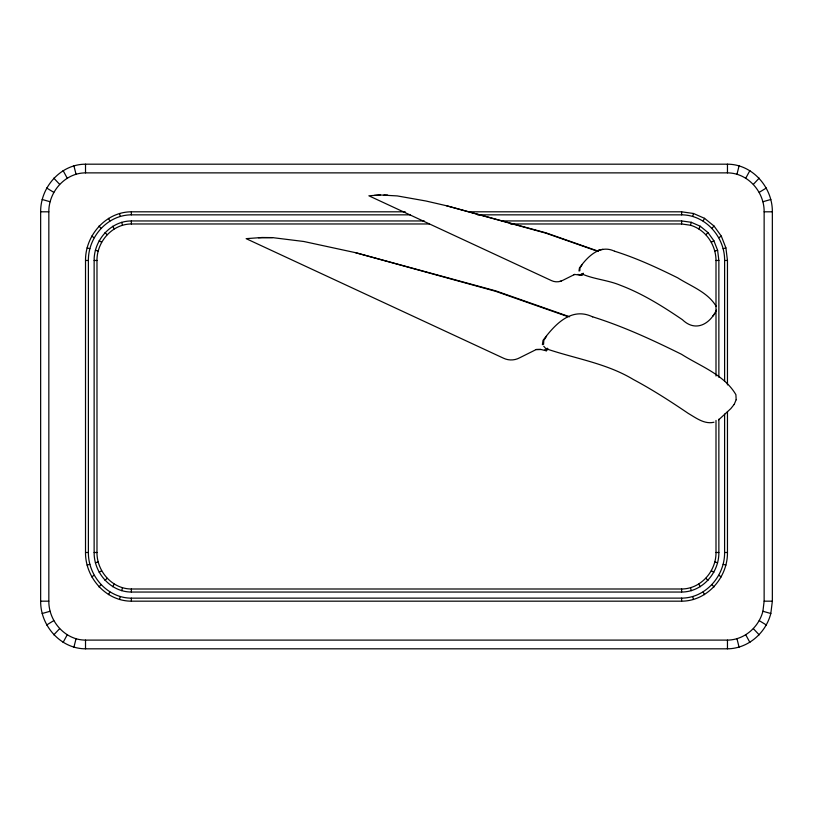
<?xml version="1.0" encoding="UTF-8"?>
<svg xmlns="http://www.w3.org/2000/svg" width="813" height="813" viewBox="0 0 813 813"><rect width="100%" height="100%" fill="white"/><g stroke="black" fill="none" stroke-linecap="round" stroke-linejoin="round"><path stroke-width="1.22" d="M410.291 214.845L131.371 214.845C107.367 214.876 88.129 237.05 88.383 260.475L88.383 552.494C88.109 575.929 107.377 598.094 131.371 598.155L681.609 598.124C705.603 598.134 724.881 575.909 724.596 552.494L724.607 414.102M724.607 381.094L724.617 260.475C724.85 237.061 705.613 214.856 681.609 214.845L477.485 214.845M543.562 344.438L543.785 340.454L546.57 336.236M579.821 270.82L579.984 267.995L581.956 265.008M718.865 419.183L718.865 552.494C719.099 572.789 702.402 592.037 681.609 592.047L131.371 592.047C110.588 592.016 93.881 572.789 94.135 552.494L94.135 260.475C93.902 240.201 110.588 220.963 131.371 220.953L424.234 220.943M429.305 223.971L131.371 223.971C112.164 224.022 96.798 241.735 96.981 260.475L96.981 552.494C96.798 571.234 112.164 588.988 131.371 588.998L681.609 588.998C700.806 588.988 716.212 571.234 715.999 552.494L715.999 420.453M762.909 611.264L764.139 601.173L764.139 211.807C764.393 191.807 747.93 172.915 727.462 172.874L85.517 172.874C65.04 172.915 48.638 191.827 48.831 211.807L48.831 601.173C48.638 621.142 65.02 640.116 85.517 640.105L727.462 640.105C744.23 639.994 758.824 627.25 762.909 611.264L770.815 613.51C765.846 633.073 747.97 648.652 727.462 648.815L85.517 648.815C60.457 648.774 40.386 625.624 40.65 601.173L40.65 211.807C40.396 187.356 60.457 164.216 85.517 164.185L727.462 164.185C752.523 164.206 772.604 187.356 772.35 211.807L772.35 601.173L770.815 613.51M405.22 211.807L131.371 211.807C105.761 211.858 85.274 235.485 85.517 260.475L85.517 552.494C85.263 577.484 105.751 601.142 131.371 601.173L681.609 601.173C707.219 601.153 727.747 577.484 727.462 552.494L727.462 411.571M121.737 590.705L122.478 587.758M715.999 376.013L715.999 260.475C715.928 244.855 705.725 229.733 690.522 225.242L691.263 222.295L681.609 220.933L501.58 220.943M73.912 647.189L76.026 638.794M119.521 599.516L120.253 596.59M692.747 216.41L693.479 213.484L681.609 211.807L469.884 211.807M736.974 174.206L739.088 165.811M581.386 273.717C593.825 279.296 607.819 279.997 620.4 285.282C642.636 293.706 662.869 306.41 682.453 319.733C695.542 332.415 709.901 324.113 716.385 310.129M734.19 404.407L736.111 399.854M63.099 642.443L67.174 634.892M112.753 586.742L114.176 584.11M703.113 220.953L704.536 218.331L693.479 213.484M745.806 178.108L749.901 170.557M108.444 594.649L109.887 592.016M698.804 228.87L700.247 226.238L691.263 222.295M583.124 273.31L581.752 275.322L574.618 274.438L562.982 280.241A12.602 12.602 0 0 1 551.316 280.536L368.889 195.801L380.189 194.978L397.242 195.913L425.951 201.004L446.479 205.74L545.909 232.833L598.287 251.197M547.688 348.726L546.275 350.789L540.818 349.458L536.224 349.529L519.812 357.72A17.764 17.764 0 0 1 503.359 358.137L246.146 238.656L262.071 237.498L272.548 237.609M544.466 350.007L545.726 350.24L547.2 348.167M583.206 273.351L581.752 275.322L577.88 274.388M547.759 348.767L546.275 350.789L545.726 350.24M712.655 316.318L715.023 313.351M734.18 404.407L730.846 408.593L718.712 419.803M98.952 586.935L100.975 584.771M753.417 184.287L759.19 178.128M105.05 580.462L107.072 578.317M705.928 234.683L707.95 232.538L700.247 226.238M53.79 634.851L59.583 628.713M712.005 228.209L714.048 226.065L704.536 218.331M578.988 271.003L579.445 267.944C587.393 256.928 599.75 243.981 614.638 251.278M542.383 344.692L543.023 340.373C554.639 324.875 571.163 306.46 592.647 316.877M718.844 237.681L721.314 236.146L714.048 226.065M99.115 572.281L101.584 570.746M46.656 624.994L53.76 620.634M91.666 576.834L94.135 575.319M759.24 192.335L766.344 188.006M711.385 242.223L713.865 240.719L707.95 232.538M573.815 274.733L574.618 274.438M559.73 281.501L561.387 280.993M762.909 201.736L770.815 199.49M723.153 248.676L725.897 247.894L721.314 236.146M87.103 565.106L89.847 564.324M42.185 613.51L50.091 611.264M714.83 251.034L717.605 250.262L713.865 240.719M95.395 562.738L98.17 561.966M598.439 250.119L602.85 249.296M536.214 349.529L540.818 349.458M713.966 422.242C704.465 424.538 695.999 417.912 688.255 413.39C670.451 401.317 652.361 389.64 633.357 379.498C606.701 363.37 575.767 358.767 546.834 348.98M258.453 237.762L272.548 237.62L303.788 241.491L355.545 252.68L495.737 290.871L569.588 316.765M374.204 195.415L380.179 194.978M40.65 211.807L48.831 211.807M764.139 211.807L772.35 211.807M510.452 223.971L681.609 223.971L690.522 225.242M85.517 260.475L88.383 260.475M94.135 260.475L96.981 260.475M715.999 260.475L718.865 260.475L718.865 377.283M724.617 260.475L727.462 260.475L727.462 384.905M85.517 552.494L88.383 552.494M94.135 552.494L96.981 552.494M715.999 552.494L718.865 552.494M724.596 552.494L727.462 552.494M40.65 601.173L48.831 601.173M764.139 601.173L772.35 601.173M383.899 195.018L387.618 195.059M446.479 205.74L545.808 233.128L598.002 251.43M355.545 252.68L495.595 291.288L568.013 316.674M95.395 250.262L98.17 251.034M714.83 561.966L717.605 562.738M42.185 199.49L50.091 201.736M87.103 247.894L89.847 248.676M723.153 564.324L725.897 565.106M614.648 251.237C636.457 258.067 657.26 267.721 677.696 277.833C690.959 286.278 707.94 292.233 716.233 306.45M592.667 316.826C623.419 326.45 652.737 340.058 681.568 354.316C700.257 366.226 724.2 374.62 735.897 394.671L736.172 399.732M99.115 240.719L101.584 242.223M718.844 575.319L721.314 576.834M46.656 188.006L53.76 192.335M759.24 620.634L766.344 624.994M711.385 570.746L713.865 572.281M91.666 236.146L94.135 237.681M705.928 578.317L707.95 580.462M712.005 584.771L714.048 586.935M753.417 628.713L759.19 634.851M53.79 178.128L59.583 184.287M98.952 226.065L100.975 228.209M105.05 232.538L107.072 234.683M543.734 346.226L545.757 348.523M698.804 584.11L700.247 586.742M108.444 218.331L109.887 220.953M745.806 634.892L749.901 642.443M703.113 592.016L704.536 594.649M112.753 226.238L114.176 228.87M63.099 170.557L67.174 178.108M736.974 638.794L739.088 647.189M692.747 596.59L693.479 599.516M119.521 213.484L120.253 216.41M73.912 165.811L76.026 174.206M690.522 587.758L691.263 590.705M121.737 222.295L122.478 225.242M725.897 247.894L727.462 260.475M717.605 250.262L718.865 260.475M727.462 164.185L727.462 172.874M727.462 640.105L727.462 648.815M681.609 211.807L681.609 214.845M681.609 220.933L681.609 223.971M681.609 588.998L681.609 592.047M681.609 598.124L681.609 601.173M131.371 211.807L131.371 214.845M131.371 220.953L131.371 223.971M131.371 588.998L131.371 592.047M131.371 598.155L131.371 601.173M85.517 164.185L85.517 172.874M85.517 640.105L85.517 648.815"/></g></svg>
